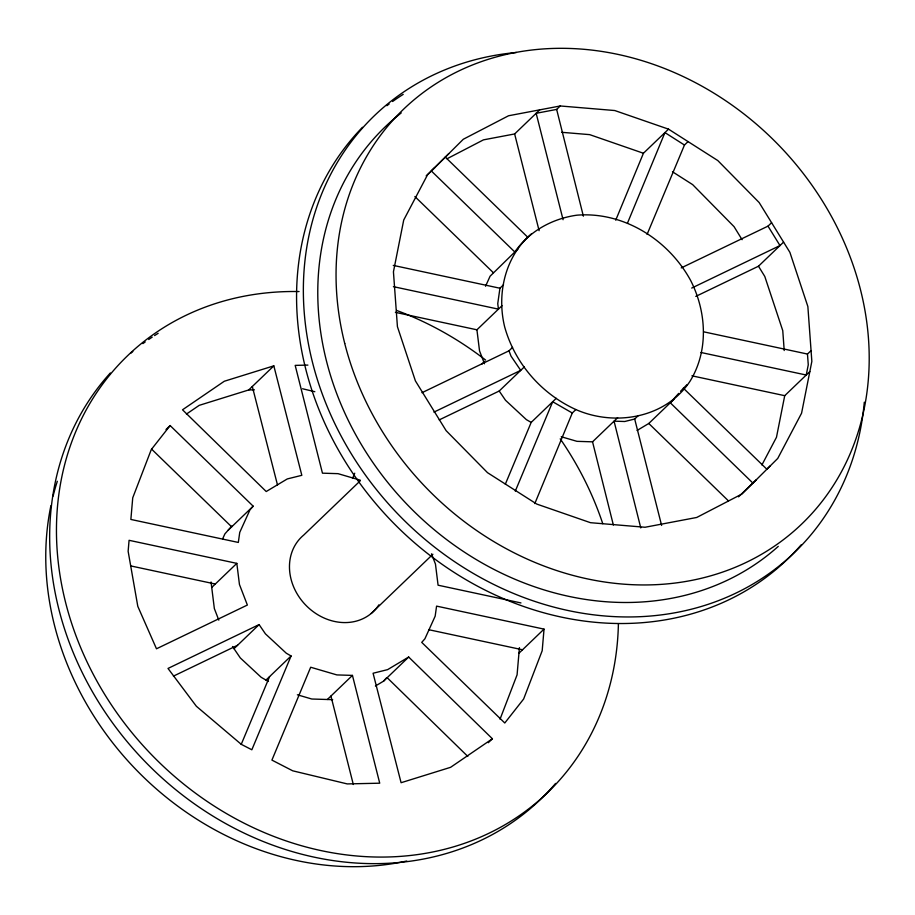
<?xml version="1.0" encoding="UTF-8"?>
<svg xmlns="http://www.w3.org/2000/svg" width="915" height="915" viewBox="0 0 915 915"><rect width="100%" height="100%" fill="white"/><g stroke="black" fill="none" stroke-linecap="round" stroke-linejoin="round"><path stroke-width="1.37" d="M519.423 647.66L517.078 674.847L500.036 719.19M544.036 629.12L542.183 650.748L523.632 699.014L504.783 722.999L421.724 642.376L424.903 638.807L435.163 616.172L436.581 606.119L544.036 629.12L518.942 653.219M503.513 284.782L499.933 288.225L497.749 303.654L498.435 309.144L393.404 286.658M809.832 371.582L784.727 395.68L776.469 437.301L761.909 464.946M615.726 220.195L643.428 153.251L668.522 129.152L717.772 160.537L759.164 202.558L789.897 252.357L807.865 306.536L811.845 361.391L801.574 413.203L777.75 458.426L741.985 493.997L696.727 517.467L645.052 527.257L590.495 522.694L536.762 504.074L487.523 472.689L446.131 430.668L415.399 380.88L397.43 326.701L393.439 271.835L403.721 220.023L427.545 174.799L463.31 139.24L508.568 115.759L560.232 105.968L614.788 110.543L668.522 129.152M627.461 223.169L664.942 132.595L684.466 145.039L688.057 141.596M534.806 503.582L572.287 413.008L575.878 409.565C614.891 426.745 665.731 418.212 690.093 381.132C708.839 350.559 706.563 311.763 690.665 280.505C668.602 239.936 623.893 211.422 576.976 215.174C552.26 218.582 529.179 231.301 514.79 251.968L431.308 170.933L448.842 153.617M241.228 744.375L269.57 676.631M352.538 478.442L354.723 473.215M291.084 655.975L251.842 749.774L241.263 744.33L196.359 706.254L168.005 668.442L259.105 624.59L265.419 633.843L286.303 653.23L291.084 655.975L265.979 680.074M505.332 484.184L531.18 422.41L556.274 398.3M515.294 491.126L552.694 401.742L572.287 413.008M647.077 234.423L684.466 145.039M222.619 538.889L224.907 533.868L231.804 526.102M485.533 286.258L490.097 276.193L518.37 248.525M170.133 425.567L151.284 449.562L132.732 497.817L130.868 519.446L238.323 542.446L239.741 532.393L250.001 509.769L253.181 506.189L170.133 425.567L166.027 429.501M531.409 233.863C505 256.555 496.605 293.726 504.645 326.815C514.779 363.335 541.428 393.907 575.878 409.565M375.39 686.033L383.591 681.137L386.382 677.992M678.678 393.393L670.295 402.806L752.862 483.051M680.531 391.288L686.913 384.712M426.184 175.852L434.9 167.491M447.012 158.775L483.463 139.858L514.642 133.956L539.736 109.857M186.443 414.072L199.218 405.345L248.72 389.95L273.825 365.851L301.824 475.32L287.299 478.934L266.219 491.527L182.52 409.794L224.312 381.246L273.825 365.851M563.08 219.714L536.156 113.3L556.652 109.411L560.232 105.968M228.087 530.288L253.181 506.189M484.493 363.77L479.54 350.914L476.921 329.8L502.015 305.701M211.731 587.464L236.825 563.365L129.072 540.308L128.134 551.299L137.799 606.336L156.488 648.792L247.37 605.044L239.444 584.479L236.825 563.365M360.258 480.798L303.711 535.081A51.743 44.24 46.2 0 0 308.023 607.366A51.743 44.24 46.2 0 0 378.879 604.849M481.576 364.319L484.653 361.356M421.964 392.707L508.98 350.822L512.56 347.38M439.223 419.894L499.201 391.025L524.306 366.926M234.011 648.689L259.105 624.59M681.229 267.912L768.005 226.142L771.597 222.7M371.193 613.485L432.887 554.261M695.777 296.403L758.478 266.219L783.583 242.12M561.25 436.741L576.976 441.339L592.543 441.831L617.648 417.72M327.353 699.495L352.447 675.396L379.725 783.194L347.243 783.915L292.731 770.819L271.915 760.102L310.677 667.241L336.88 674.915L352.447 675.396M640.774 527.932L614.057 421.163L624.728 421.506L634.69 419.024L638.281 415.582M637.069 430.462L648.781 423.473L673.875 399.363M383.591 681.137L408.685 657.039L492.396 738.771L488.29 742.706M700.959 352.492L806.241 375.024L808.265 364.833L807.476 354.048L811.067 350.605M770.396 465.746L766.804 469.189L683.333 388.154M738.519 496.822L756.453 479.609M492.396 738.771L450.592 767.319L401.09 782.714L373.08 673.246L387.617 669.631L408.685 657.039M433.939 412.127L520.715 370.369L511.039 356.164L508.98 350.822M691.706 288.065L779.992 245.563L768.005 226.142M173.438 676.128L237.591 645.247M307.897 365.096L295.179 365.382L322.457 473.169L338.024 473.661L360.293 480.181M248.72 389.95L254.416 389.824M332.683 699.666L311.786 699.014L297.375 694.794M561.719 132.298L589.695 134.642L643.428 153.251M393.267 265.396L499.933 288.225M703.829 331.859L807.476 354.048M395.383 312.347L476.921 329.8M691.912 375.813L784.727 395.68M520.967 602.939L438.079 585.2L435.46 564.086L431.503 553.804M131.039 565.985L215.311 584.022M429.021 629.76L522.522 649.776M302.568 388.761L314.829 391.7M531.18 422.41L526.399 419.653L505.503 400.267L499.201 391.025M268.438 681.481L261.21 677.329L240.313 657.942L232.524 646.505M672.468 171.757L692.666 184.636L734.059 226.657L742.099 239.696M414.884 196.531L493.276 272.624M151.684 449.208L231.667 526.846M445.262 157.06L527.829 237.305M648.781 423.473L728.294 500.734M387.171 677.695L467.817 756.442M758.478 266.219L764.791 276.456L782.76 330.635L784.212 350.537M218.811 620.153L214.35 608.578L211.045 581.986M252.311 386.507L277.508 485.03M634.69 419.024L661.614 525.439M514.642 133.956L539.118 230.694M330.933 696.052L353.316 784.498M556.652 109.411L583.37 216.18M592.543 441.831L613.359 525.016M406.74 861.015A287.493 245.792 46.2 0 1 140.018 773.667A287.493 245.792 46.2 0 1 50.897 505.686M53.07 496.147A287.493 245.792 46.2 0 1 57.313 481.29M618.403 623.584A303.014 259.059 46.2 0 1 346.682 854.93A303.014 259.059 46.2 0 1 57.462 554.216A303.014 259.059 46.2 0 1 299.068 291.553M396.607 310.437A303.014 259.059 46.2 0 1 485.659 360.098M560.22 438.834A303.014 259.059 46.2 0 1 602.768 523.712M555.577 783.423A303.014 259.059 46.2 0 1 159.187 775.36A303.014 259.059 46.2 0 1 110.338 372.977M130.662 353.316A303.014 259.059 46.2 0 1 132.835 351.486M142.923 343.605A303.014 259.059 46.2 0 1 145.21 341.935M148.699 339.499A303.014 259.059 46.2 0 1 152.21 337.12M154.578 335.576A303.014 259.059 46.2 0 1 158.158 333.323M778.265 546.381A287.493 245.792 46.2 0 1 395.909 492.201A287.493 245.792 46.2 0 1 401.228 112.922M864.298 402.2A303.014 259.059 46.2 0 1 590.941 614.48A303.014 259.059 46.2 0 1 305.862 327.925A303.014 259.059 46.2 0 1 516.392 52.487M801.151 544.848A303.014 259.059 46.2 0 1 401.971 531.386A303.014 259.059 46.2 0 1 362.477 127.299M386.885 105.694A303.014 259.059 46.2 0 1 389.161 103.99M392.604 101.485A303.014 259.059 46.2 0 1 403.206 94.371M344.738 343.457A287.493 245.792 46.2 0 0 790.102 534.383A287.493 245.792 46.2 0 0 673.097 72.011A287.493 245.792 46.2 0 0 344.738 343.457"/></g></svg>
